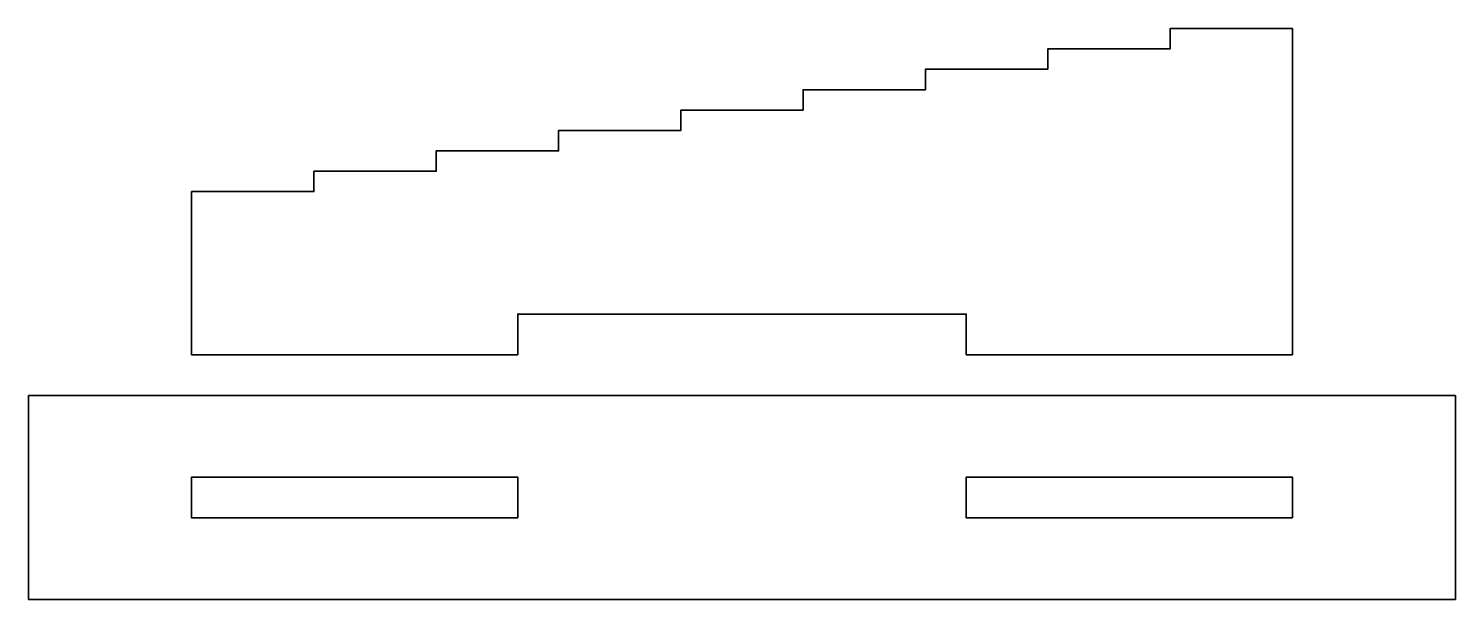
# Model space of a CAD drawing. Header units: inches. Extents: x -0.5 to 8.25, y -5.5 to -2.
import ezdxf

# ---------------------------------------------------------------- set-up
doc = ezdxf.new("R2010")
doc.units = ezdxf.units.IN
doc.header["$MEASUREMENT"] = 0
doc.layers.add('Base', color=7, linetype='Continuous', lineweight=0)
doc.layers.add('Holder', color=7, linetype='Continuous', lineweight=0)

msp = doc.modelspace()

# ---------------------------------------------------------------- linework, layer by layer
at = {"layer": 'Base', "color": 250, "lineweight": 35, "true_color": 0x231f20}
for points in [[(8.25, -5.5), (-0.5, -5.5), (-0.5, -4.25), (8.25, -4.25)], [(2.5, -5), (0.5, -5), (0.5, -4.75), (2.5, -4.75)], [(7.25, -5), (5.25, -5), (5.25, -4.75), (7.25, -4.75)]]:
    msp.add_lwpolyline(points, close=True, dxfattribs=at)
at = {"layer": 'Holder', "color": 250, "lineweight": 35, "true_color": 0x231f20}
msp.add_lwpolyline([(0.5, -4), (0.5, -3), (1.25, -3), (1.25, -2.875), (2, -2.875), (2, -2.75), (2.75, -2.75), (2.75, -2.625), (3.5, -2.625), (3.5, -2.5), (4.25, -2.5), (4.25, -2.375), (5, -2.375), (5, -2.25), (5.75, -2.25), (5.75, -2.125), (6.5, -2.125), (6.5, -2), (7.25, -2), (7.25, -4), (5.25, -4), (5.25, -3.75), (2.5, -3.75), (2.5, -4)], close=True, dxfattribs=at)

doc.saveas('drawing.dxf')
